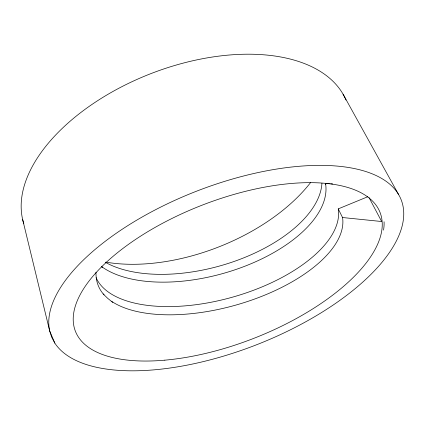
<?xml version="1.0" encoding="UTF-8"?>
<svg xmlns="http://www.w3.org/2000/svg" width="425" height="425" viewBox="0 0 425 425"><rect width="100%" height="100%" fill="white"/><g stroke="black" fill="none" stroke-linecap="round" stroke-linejoin="round"><path stroke-width="0.64" d="M367.827 196.711L338.236 208.887L342.539 217.526L381.666 221.521L369.049 197.63M326.14 183.377L329.396 183.669M330.703 183.786L332.658 183.961M112.806 302.441L107.69 298.339L103.142 293.93M102.51 267.596L101.628 266.613A123.489 62.326 -15.6 0 0 242.006 267.309A123.489 62.326 -15.6 0 0 325.502 183.313M343.06 94.18L398.714 194.74M54.836 343.124L49.693 330.979A187.776 82.445 -21.3 0 1 290.121 167.19A187.776 82.445 -21.3 0 1 344.951 296.65A187.776 82.445 -21.3 0 1 54.836 343.124L51.728 337.322L49.693 330.979L22.599 219.311M325.486 183.318L325.81 184.599M338.263 208.877A126.108 59.665 -15.7 0 1 242.579 294.105A126.108 59.665 -15.7 0 1 101.458 285.919A124.366 62.225 -27 0 1 96.114 277.668M342.561 217.52A126.985 58.73 -15.7 0 1 254.803 298.972A126.985 58.73 -15.7 0 1 111.871 301.511M104.061 294.865A125.221 61.359 -27 0 1 95.992 272.255M384.062 221.76A164.788 73.312 -17 0 1 383.536 230.127M321.932 183.26A122.66 63.144 -15.6 0 1 237.389 260.281A122.66 63.144 -15.6 0 1 105.586 262.427M23.805 223.762A172.635 97.298 -21.3 0 1 151.975 73.206A172.635 97.298 -21.3 0 1 346.003 100.056M310.574 182.575A150.439 84.432 -21.3 0 1 105.852 262.135M164.842 360.166A163.498 71.432 -21.3 0 0 381.406 216.856A163.498 71.432 -21.3 0 0 136.93 238.531A163.498 71.432 -21.3 0 0 164.842 360.166"/></g></svg>
